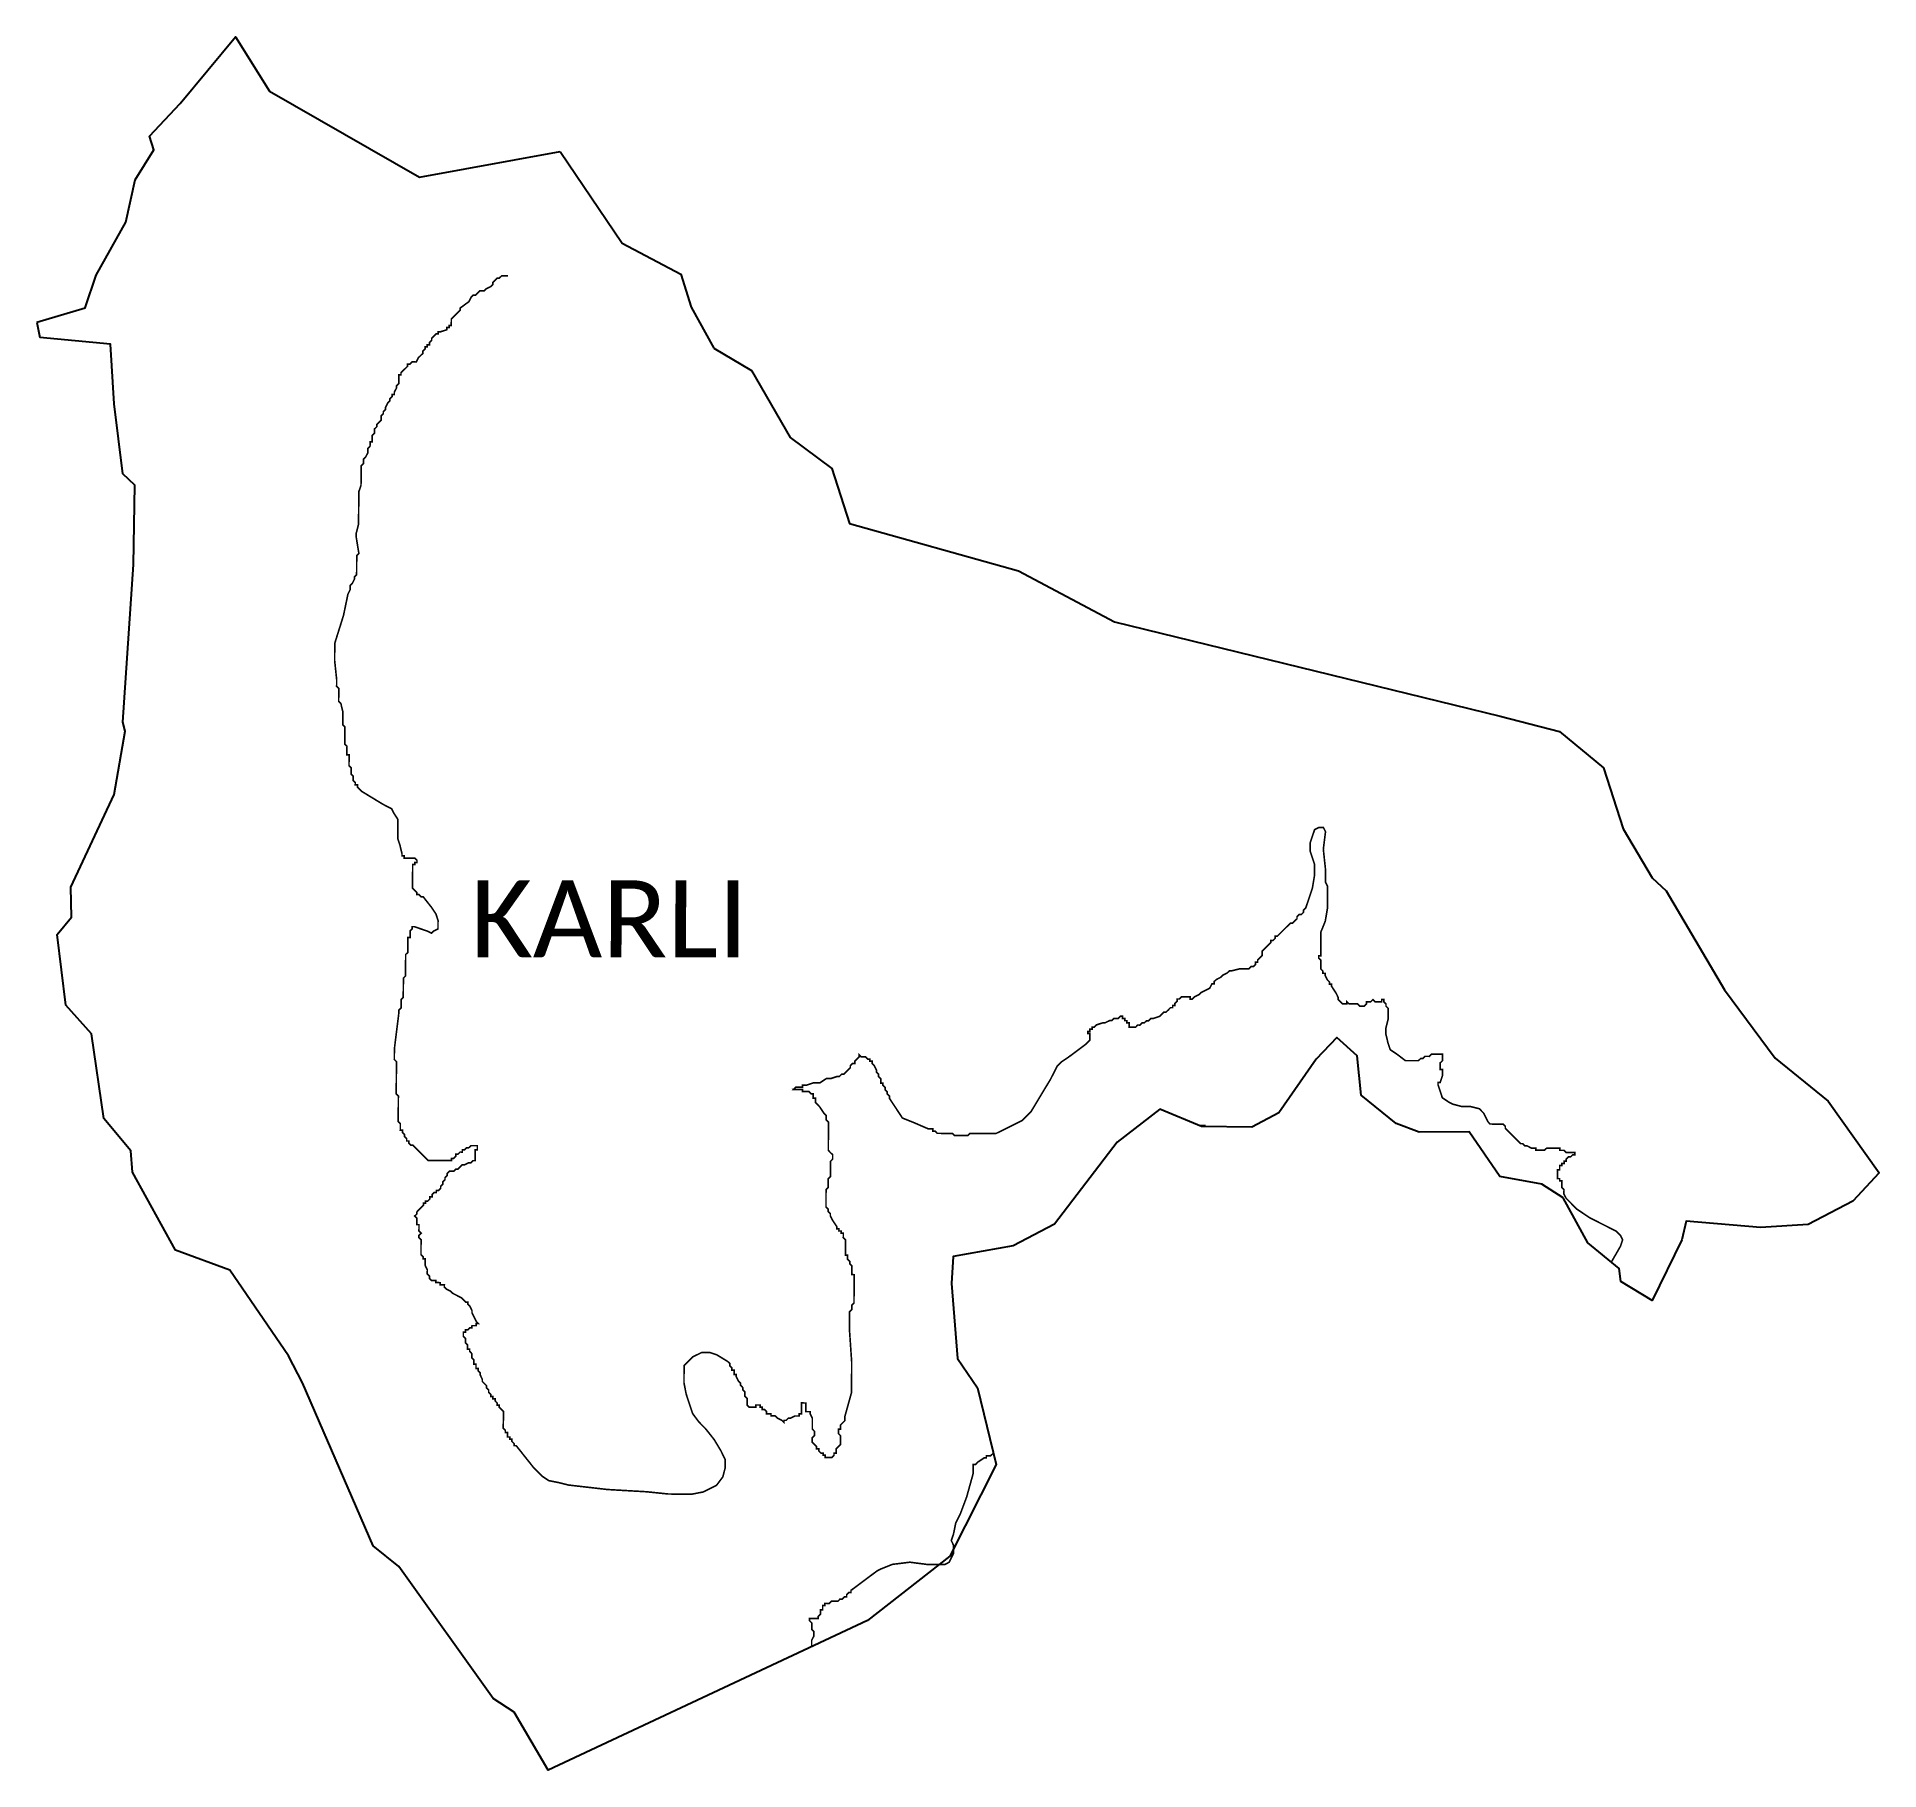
# Model space of a CAD drawing. Header units: metres. Extents: x 338605 to 342042, y 1767255 to 1770488.
import ezdxf

# ---------------------------------------------------------------- set-up
doc = ezdxf.new("R2010")
doc.units = ezdxf.units.M
doc.layers.add('ddddd', color=7, linetype='Continuous')
doc.layers.add('HAZARDS LINE', color=1, linetype='Continuous')
doc.styles.get("Standard").update_dxf_attribs({"font": 'simplex.shx'})

msp = doc.modelspace()

# ---------------------------------------------------------------- linework, layer by layer
at = {"color": 3, "true_color": 0x00ff00, "flags": 128}
for points in [[(338605.1, 1769955.4), (338610.7, 1769927.1)], [(339868.1, 1769907.5), (339938.2, 1769865.9)]]:
    msp.add_lwpolyline(points, dxfattribs=at)
at = {"layer": 'ddddd', "color": 3, "true_color": 0x00ff00}
for points in [[(338605.2, 1769955.5, 0), (338695.2, 1769982.5, 0), (338715.7, 1770043.2, 0), (338771.3, 1770142.5, 0), (338788.6, 1770221.4, 0), (338823.2, 1770277.1, 0), (338815, 1770303, 0), (338872.3, 1770363.8, 0), (338975.9, 1770488, 0), (339039, 1770386.6, 0), (339319, 1770226.1, 0), (339581.5, 1770274.3, 0), (339581.5, 1770274.3, 0)], [(339581.5, 1770274.3, 0), (339697.2, 1770102.9, 0), (339806.5, 1770045.5, 0), (339825.9, 1769983.8, 0), (339868.1, 1769907.5, 0)], [(339938.2, 1769865.9, 0), (340010.5, 1769740.6, 0), (340088.2, 1769682.8, 0), (340121.5, 1769579.9, 0), (340436.6, 1769492, 0), (340615.4, 1769396.7, 0), (341335.2, 1769220.7, 0), (341445.9, 1769192.4, 0), (341528.2, 1769124.3, 0), (341565, 1769010.4, 0), (341619.1, 1768919.4, 0), (341645, 1768894.8, 0), (341754, 1768710.2, 0), (341848.1, 1768583, 0), (341946.9, 1768502.4, 0), (342042.3, 1768368.8, 0), (341993.2, 1768315.8, 0), (341910, 1768272.3, 0), (341820.8, 1768267.2, 0), (341682.4, 1768278.6, 0), (341674.2, 1768244.2, 0), (341618.6, 1768130.7, 0), (341560.6, 1768166, 0), (341557.5, 1768190.2, 0), (341498.5, 1768238.6, 0), (341452.7, 1768322.4, 0), (341413.1, 1768347.7, 0), (341334.9, 1768361.9, 0), (341277.4, 1768445.6, 0), (341183.9, 1768444.5, 0), (341141, 1768460.8, 0), (341076.2, 1768514, 0), (341068.5, 1768587.1, 0), (341030.6, 1768621.3, 0), (340992.2, 1768581, 0), (340922.3, 1768480.9, 0), (340871.8, 1768454.4, 0), (340778.1, 1768455.5, 0), (340700.2, 1768487.7, 0), (340620.5, 1768426.4, 0), (340503.7, 1768272.9, 0), (340426.9, 1768232.7, 0), (340314.4, 1768212.8, 0), (340311.5, 1768162.3, 0), (340322.5, 1768022.9, 0), (340359.8, 1767967.9, 0), (340395.1, 1767824.7, 0), (340308.2, 1767653.9, 0), (340154.8, 1767533.8, 0), (339559.3, 1767254.7, 0), (339495.9, 1767363, 0), (339456.5, 1767388.6, 0), (339280.7, 1767634.3, 0), (339232.5, 1767673, 0), (339100.7, 1767977, 0), (339074.9, 1768027.5, 0), (338965.3, 1768187.1, 0), (338863.9, 1768224.6, 0), (338783.5, 1768370.3, 0), (338780.7, 1768410, 0), (338729.9, 1768470.6, 0), (338707, 1768628, 0), (338659.3, 1768681.9, 0), (338643, 1768813.6, 0), (338669.5, 1768845.6, 0), (338668.3, 1768902.1, 0), (338749.5, 1769074.5, 0), (338769.8, 1769192.9, 0), (338765.3, 1769209.5, 0), (338785.4, 1769503.6, 0), (338788.1, 1769651.7, 0), (338765.8, 1769673, 0), (338749.5, 1769803.7, 0), (338742.6, 1769915, 0), (338610.7, 1769927.1, 0)]]:
    msp.add_polyline3d(points, dxfattribs=at)
at = {"layer": 'HAZARDS LINE', "lineweight": 18, "const_width": 3}
for points in [[(341542.6, 1768202.4), (341559.6, 1768231.8), (341563.7, 1768244), (341559.6, 1768252.1), (341551.5, 1768260.3), (341527.2, 1768272.5), (341502.9, 1768284.8), (341478.5, 1768301.1), (341458.3, 1768321.5), (341454.2, 1768329.6), (341454.3, 1768337.7), (341450.2, 1768341.8), (341450.2, 1768345.9), (341450.2, 1768349.9), (341450.3, 1768354), (341446.2, 1768354), (341446.2, 1768358.1), (341442.1, 1768358.1), (341442.2, 1768362.2), (341442.2, 1768366.2), (341442.2, 1768370.3), (341442.2, 1768374.3), (341446.2, 1768374.3), (341446.3, 1768378.4), (341446.3, 1768382.5), (341450.3, 1768382.4), (341450.3, 1768386.5), (341454.4, 1768386.5), (341454.4, 1768390.6), (341458.5, 1768390.5), (341458.5, 1768394.6), (341462.6, 1768398.7), (341466.6, 1768398.6), (341470.7, 1768402.7), (341474.8, 1768402.7), (341474.8, 1768406.7), (341470.7, 1768406.8), (341462.6, 1768406.8), (341458.5, 1768406.8), (341454.5, 1768410.9), (341450.4, 1768410.9), (341446.4, 1768410.9), (341446.4, 1768414.9), (341442.3, 1768415), (341438.2, 1768415), (341434.2, 1768415), (341430.1, 1768415), (341426.1, 1768415), (341422, 1768415), (341417.9, 1768411), (341401.7, 1768411), (341401.7, 1768415.1), (341393.6, 1768415.1), (341385.5, 1768419.2), (341381.4, 1768419.2), (341377.3, 1768423.3), (341373.3, 1768423.3), (341369.2, 1768427.4), (341365.2, 1768431.4), (341361.1, 1768435.5), (341357.1, 1768439.6), (341349, 1768447.7), (341344.9, 1768451.8), (341344.9, 1768455.9), (341340.9, 1768459.9), (341316.5, 1768460), (341312.5, 1768464.1), (341308.4, 1768472.2), (341304.4, 1768480.3), (341296.3, 1768488.5), (341280.1, 1768492.6), (341263.8, 1768492.6), (341247.6, 1768496.8), (341239.5, 1768500.8), (341227.3, 1768509), (341219.3, 1768533.4), (341219.3, 1768537.5), (341223.3, 1768537.4), (341227.4, 1768549.6), (341227.5, 1768561.8), (341223.4, 1768561.8), (341223.4, 1768574), (341227.5, 1768578), (341227.6, 1768590.2), (341207.2, 1768590.3), (341203.2, 1768586.2), (341195.1, 1768586.3), (341191, 1768582.2), (341186.9, 1768582.2), (341182.8, 1768578.2), (341158.5, 1768578.2), (341142.3, 1768590.5), (341130.1, 1768598.6), (341126.1, 1768610.8), (341122.1, 1768627.1), (341122.1, 1768639.3), (341126.2, 1768655.5), (341126.3, 1768675.8), (341122.2, 1768679.9), (341122.2, 1768684), (341118.2, 1768688), (341118.2, 1768692.1), (341114.1, 1768692.1), (341114.1, 1768688), (341101.9, 1768688.1), (341097.9, 1768692.2), (341093.8, 1768688.1), (341085.7, 1768688.1), (341085.7, 1768684.1), (341081.6, 1768680), (341073.5, 1768680), (341069.4, 1768684.1), (341053.2, 1768684.2), (341049.1, 1768688.2), (341049.1, 1768684.2), (341041, 1768684.2), (341037, 1768688.3), (341032.9, 1768692.3), (341032.9, 1768696.4), (341028.9, 1768704.5), (341020.8, 1768716.7), (341020.8, 1768720.8), (341016.7, 1768720.8), (341016.8, 1768724.9), (341012.7, 1768729), (341008.7, 1768737.1), (341008.7, 1768741.1), (341004.6, 1768741.2), (341004.6, 1768745.2), (341000.6, 1768749.3), (341000.6, 1768765.5), (340996.6, 1768769.6), (340996.6, 1768773.7), (341000.6, 1768773.7), (341000.8, 1768818.3), (341009, 1768838.6), (341013.1, 1768863), (341013.2, 1768903.6), (341009.2, 1768911.7), (341009.2, 1768936.1), (341005.3, 1768972.7), (341009.4, 1769005.2), (341005.4, 1769013.3), (340997.3, 1769013.3), (340989.1, 1769009.3), (340985, 1768997.1), (340980.9, 1768984.9), (340980.9, 1768968.7), (340988.9, 1768944.3), (340988.9, 1768924), (340984.8, 1768899.6), (340972.5, 1768863.1), (340968.4, 1768859.1), (340968.4, 1768855), (340964.3, 1768850.9), (340960.3, 1768851), (340956.2, 1768846.9), (340956.2, 1768842.8), (340952.1, 1768838.8), (340948, 1768834.7), (340944, 1768834.8), (340939.9, 1768830.7), (340935.8, 1768826.7), (340931.7, 1768822.6), (340923.6, 1768814.5), (340919.5, 1768810.5), (340915.5, 1768810.5), (340915.5, 1768806.4), (340911.4, 1768802.4), (340907.3, 1768802.4), (340907.3, 1768798.3), (340903.2, 1768794.3), (340899.2, 1768790.2), (340895.1, 1768786.2), (340891, 1768782.1), (340891, 1768774), (340882.8, 1768765.9), (340882.8, 1768761.8), (340878.8, 1768761.8), (340878.8, 1768757.8), (340874.7, 1768753.7), (340870.6, 1768753.7), (340866.6, 1768749.7), (340850.3, 1768749.7), (340834.1, 1768745.7), (340830, 1768745.7), (340825.9, 1768741.7), (340817.8, 1768737.6), (340813.7, 1768733.6), (340805.6, 1768729.5), (340801.5, 1768725.5), (340801.5, 1768721.4), (340797.4, 1768721.4), (340793.3, 1768713.3), (340777.1, 1768705.3), (340773, 1768701.2), (340764.9, 1768697.2), (340760.8, 1768693.1), (340756.7, 1768693.1), (340756.8, 1768697.2), (340740.5, 1768697.2), (340736.4, 1768693.2), (340732.4, 1768693.2), (340732.4, 1768689.1), (340728.3, 1768685.1), (340728.3, 1768681), (340724.2, 1768681), (340724.2, 1768677), (340720.1, 1768677), (340716.1, 1768672.9), (340712, 1768668.9), (340707.9, 1768668.9), (340699.8, 1768660.8), (340687.6, 1768656.8), (340683.5, 1768656.8), (340679.5, 1768652.7), (340675.4, 1768652.7), (340671.3, 1768648.7), (340667.3, 1768648.7), (340663.2, 1768644.6), (340659.1, 1768644.7), (340655.1, 1768640.6), (340642.9, 1768640.6), (340642.9, 1768648.8), (340638.8, 1768648.8), (340638.8, 1768652.8), (340634.8, 1768652.9), (340634.8, 1768656.9), (340630.7, 1768656.9), (340630.7, 1768661), (340626.7, 1768661), (340622.6, 1768656.9), (340614.5, 1768657), (340610.4, 1768652.9), (340606.4, 1768652.9), (340598.2, 1768648.9), (340594.2, 1768648.9), (340582, 1768644.9), (340577.9, 1768640.8), (340573.8, 1768640.8), (340573.8, 1768636.8), (340569.8, 1768636.8), (340569.7, 1768632.7), (340565.7, 1768632.7), (340565.7, 1768628.7), (340569.7, 1768628.7), (340569.7, 1768616.5), (340561.6, 1768608.4), (340545.3, 1768596.2), (340529, 1768584.1), (340516.8, 1768576), (340508.6, 1768567.9), (340504.6, 1768559.8), (340496.4, 1768543.6), (340471.9, 1768503), (340459.7, 1768482.7), (340443.4, 1768466.5), (340419, 1768454.4), (340394.6, 1768442.3), (340345.8, 1768442.5), (340341.8, 1768438.4), (340317.4, 1768438.5), (340313.3, 1768442.5), (340284.9, 1768442.6), (340280.9, 1768446.7), (340276.8, 1768446.7), (340276.8, 1768450.8), (340268.7, 1768450.8), (340240.3, 1768463.1), (340220, 1768471.2), (340195.8, 1768507.9), (340195.8, 1768511.9), (340191.7, 1768516), (340191.7, 1768520.1), (340187.7, 1768524.1), (340187.7, 1768528.2), (340183.6, 1768532.3), (340183.7, 1768536.3), (340179.6, 1768536.4), (340179.6, 1768544.5), (340175.6, 1768548.5), (340175.6, 1768552.6), (340171.5, 1768556.7), (340171.5, 1768560.7), (340167.5, 1768568.9), (340163.5, 1768573), (340163.5, 1768577), (340159.4, 1768577), (340159.4, 1768581.1), (340155.4, 1768581.1), (340151.3, 1768585.2), (340143.2, 1768585.2), (340139.1, 1768589.3), (340139.1, 1768585.2), (340135, 1768581.2), (340131, 1768577.1), (340131, 1768573), (340126.9, 1768573.1), (340122.8, 1768569), (340122.8, 1768564.9), (340118.7, 1768560.9), (340114.7, 1768556.8), (340110.6, 1768552.8), (340106.5, 1768552.8), (340102.5, 1768548.8), (340098.4, 1768548.8), (340086.2, 1768544.7), (340078.1, 1768544.8), (340065.9, 1768536.7), (340053.7, 1768536.7), (340041.5, 1768532.7), (340033.4, 1768532.7), (340033.4, 1768528.6), (340021.2, 1768528.7), (340017.1, 1768524.6), (340033.4, 1768524.6), (340033.3, 1768520.5), (340045.5, 1768520.5), (340049.6, 1768516.4), (340053.6, 1768516.4), (340053.6, 1768508.3), (340057.7, 1768508.3), (340057.7, 1768500.1), (340061.7, 1768496.1), (340065.7, 1768492), (340073.8, 1768479.8), (340077.9, 1768475.7), (340077.9, 1768467.6), (340081.9, 1768463.5), (340081.8, 1768410.7), (340085.8, 1768406.6), (340089.9, 1768402.6), (340089.8, 1768394.4), (340085.8, 1768390.4), (340085.7, 1768362), (340081.6, 1768357.9), (340081.6, 1768341.7), (340077.5, 1768337.6), (340077.4, 1768305.1), (340081.5, 1768301), (340081.4, 1768297), (340085.5, 1768292.9), (340085.5, 1768288.8), (340089.5, 1768280.7), (340097.6, 1768268.5), (340097.6, 1768264.4), (340101.7, 1768264.4), (340101.6, 1768260.4), (340105.7, 1768260.4), (340105.7, 1768256.3), (340109.8, 1768256.3), (340109.7, 1768248.2), (340113.8, 1768244.1), (340113.7, 1768215.6), (340117.8, 1768215.6), (340117.7, 1768207.5), (340121.8, 1768203.4), (340121.8, 1768199.4), (340125.8, 1768195.3), (340125.8, 1768179.1), (340129.8, 1768179), (340129.7, 1768126.2), (340125.6, 1768122.2), (340125.6, 1768114.1), (340121.5, 1768110), (340121.4, 1768073.5), (340125.3, 1768016.6), (340125.2, 1767959.7), (340112.8, 1767915.1), (340112.8, 1767906.9), (340104.7, 1767898.8), (340104.6, 1767890.7), (340100.6, 1767890.7), (340100.6, 1767882.6), (340104.6, 1767878.5), (340104.6, 1767862.3), (340100.5, 1767858.2), (340096.4, 1767854.2), (340096.4, 1767846.1), (340092.3, 1767846.1), (340092.3, 1767842), (340088.3, 1767838), (340076.1, 1767838), (340076.1, 1767842.1), (340072, 1767842.1), (340072, 1767846.1), (340068, 1767846.1), (340063.9, 1767850.2), (340063.9, 1767854.3), (340059.9, 1767854.3), (340059.9, 1767858.4), (340051.8, 1767866.5), (340051.8, 1767874.6), (340055.9, 1767878.7), (340055.9, 1767886.8), (340051.9, 1767890.9), (340051.9, 1767911.2), (340047.9, 1767919.3), (340047.9, 1767923.4), (340039.8, 1767923.4), (340039.8, 1767939.6), (340031.7, 1767939.7), (340031.6, 1767919.4), (340027.6, 1767919.4), (340027.6, 1767915.3), (340019.4, 1767915.3), (340011.3, 1767911.3), (340007.2, 1767911.3), (340003.2, 1767907.3), (339999.1, 1767907.3), (339999.1, 1767903.2), (339995, 1767907.3), (339986.9, 1767911.4), (339982.9, 1767915.4), (339974.8, 1767915.5), (339974.8, 1767919.5), (339966.6, 1767919.5), (339966.7, 1767923.6), (339962.6, 1767927.7), (339958.5, 1767927.7), (339958.6, 1767931.8), (339954.5, 1767931.8), (339954.5, 1767935.8), (339946.4, 1767935.9), (339946.4, 1767931.8), (339934.2, 1767931.8), (339930.1, 1767935.9), (339930.2, 1767948.1), (339926.1, 1767952.2), (339926.2, 1767960.3), (339922.1, 1767964.4), (339922.1, 1767968.4), (339918.1, 1767972.5), (339918.1, 1767976.6), (339914, 1767980.6), (339910, 1767988.8), (339910, 1767992.8), (339905.9, 1767992.8), (339906, 1768001), (339901.9, 1768001), (339901.9, 1768005), (339897.9, 1768009.1), (339897.9, 1768013.2), (339893.8, 1768017.2), (339873.6, 1768029.5), (339861.4, 1768033.6), (339845.1, 1768033.6), (339828.9, 1768025.6), (339812.6, 1768009.3), (339812.5, 1767976.9), (339816.5, 1767956.5), (339824.5, 1767932.1), (339828.6, 1767919.9), (339840.7, 1767903.7), (339852.9, 1767891.4), (339869, 1767871.1), (339881.2, 1767850.7), (339889.2, 1767834.5), (339889.2, 1767818.2), (339885.1, 1767802), (339872.9, 1767785.8), (339848.5, 1767773.7), (339828.1, 1767769.7), (339783.5, 1767769.8), (339742.9, 1767774), (339669.8, 1767778.2), (339596.7, 1767786.6), (339580.5, 1767790.7), (339560.2, 1767794.8), (339548, 1767802.9), (339531.8, 1767819.2), (339499.4, 1767860), (339495.4, 1767860), (339495.4, 1767864), (339491.3, 1767868.1), (339491.3, 1767872.2), (339487.3, 1767872.2), (339487.3, 1767876.2), (339483.2, 1767876.2), (339483.3, 1767884.4), (339479.2, 1767884.4), (339479.2, 1767888.4), (339475.2, 1767892.5), (339475.8, 1767923.5), (339471.9, 1767927.6), (339467.9, 1767931.6), (339467.9, 1767935.6), (339463.9, 1767935.6), (339463.9, 1767939.6), (339460, 1767943.6), (339460, 1767947.6), (339456, 1767947.6), (339456, 1767951.6), (339452, 1767951.7), (339452.1, 1767955.7), (339448.1, 1767959.7), (339448.1, 1767963.7), (339444.1, 1767967.7), (339444.2, 1767971.7), (339440.2, 1767975.7), (339436.2, 1767979.7), (339436.2, 1767983.7), (339432.3, 1767991.8), (339432.3, 1767995.8), (339428.3, 1767999.8), (339428.4, 1768003.8), (339424.4, 1768003.8), (339424.4, 1768011.8), (339420.4, 1768011.8), (339420.5, 1768019.8), (339416.5, 1768023.8), (339416.5, 1768031.8), (339412.6, 1768035.9), (339412.6, 1768039.9), (339408.6, 1768039.9), (339408.7, 1768047.9), (339404.7, 1768051.9), (339404.7, 1768059.9), (339400.8, 1768063.9), (339400.8, 1768071.9), (339404.8, 1768071.9), (339404.8, 1768075.9), (339408.8, 1768075.9), (339412.8, 1768079.8), (339416.8, 1768079.8), (339416.9, 1768083.8), (339424.9, 1768083.8), (339424.9, 1768087.8), (339428.9, 1768087.7), (339424.9, 1768091.8), (339421, 1768099.8), (339417, 1768107.8), (339417, 1768111.8), (339413.1, 1768119.8), (339409.1, 1768123.8), (339409.1, 1768127.8), (339405.1, 1768127.9), (339401.2, 1768131.9), (339397.2, 1768135.9), (339381.3, 1768144), (339377.3, 1768148), (339369.3, 1768152.1), (339365.3, 1768156.1), (339365.4, 1768160.1), (339357.4, 1768160.1), (339357.4, 1768164.1), (339349.4, 1768164.2), (339349.4, 1768168.2), (339341.4, 1768168.2), (339337.5, 1768172.2), (339337.5, 1768176.2), (339333.5, 1768180.3), (339333.6, 1768188.3), (339329.6, 1768196.3), (339329.7, 1768208.3), (339325.7, 1768208.3), (339325.7, 1768212.3), (339321.8, 1768216.3), (339321.9, 1768244.3), (339318, 1768248.3), (339318, 1768252.3), (339322, 1768256.3), (339318, 1768260.3), (339318.1, 1768272.3), (339314.1, 1768272.3), (339314.2, 1768284.3), (339310.2, 1768288.4), (339314.2, 1768292.3), (339314.3, 1768296.3), (339318.3, 1768300.3), (339322.3, 1768304.3), (339326.3, 1768308.2), (339326.3, 1768312.2), (339330.3, 1768312.2), (339330.4, 1768316.2), (339334.4, 1768316.2), (339338.4, 1768320.2), (339338.4, 1768324.2), (339342.4, 1768324.1), (339342.4, 1768328.1), (339346.4, 1768332.1), (339350.4, 1768332.1), (339350.5, 1768336.1), (339354.5, 1768336.1), (339358.5, 1768340), (339358.5, 1768344), (339362.5, 1768348), (339362.6, 1768352), (339366.6, 1768356), (339366.6, 1768360), (339370.6, 1768363.9), (339370.7, 1768367.9), (339374.7, 1768371.9), (339382.7, 1768371.9), (339386.7, 1768375.8), (339390.7, 1768375.8), (339394.7, 1768379.8), (339398.7, 1768383.8), (339402.7, 1768383.7), (339410.7, 1768387.7), (339414.7, 1768387.7), (339418.8, 1768391.6), (339422.8, 1768391.6), (339422.9, 1768411.6), (339426.9, 1768411.6), (339426.9, 1768419.6), (339414.9, 1768419.6), (339410.9, 1768415.7), (339406.9, 1768415.7), (339402.9, 1768411.7), (339398.9, 1768411.7), (339398.9, 1768407.7), (339394.9, 1768407.8), (339390.9, 1768403.8), (339386.9, 1768403.8), (339386.8, 1768399.8), (339382.8, 1768395.8), (339378.8, 1768395.9), (339378.8, 1768391.9), (339334.8, 1768392.1), (339330.9, 1768396.2), (339322.9, 1768404.2), (339318.9, 1768408.2), (339311, 1768416.3), (339307, 1768420.3), (339303, 1768420.3), (339299.1, 1768424.3), (339299.1, 1768428.3), (339295.1, 1768428.4), (339295.1, 1768432.4), (339291.1, 1768436.4), (339291.2, 1768440.4), (339287.2, 1768444.4), (339287.2, 1768448.4), (339283.2, 1768448.4), (339283.3, 1768460.4), (339279.3, 1768464.5), (339279.6, 1768512.4), (339275.6, 1768516.4), (339276, 1768576.4), (339272, 1768580.4), (339272.2, 1768600.4), (339280.6, 1768668.3), (339280.6, 1768672.3), (339284.6, 1768676.3), (339284.7, 1768692.3), (339288.7, 1768696.3), (339289, 1768732.2), (339293, 1768736.2), (339293.2, 1768776.2), (339297.3, 1768780.2), (339297.4, 1768808.2), (339301.4, 1768808.1), (339301.5, 1768820.1), (339305.5, 1768824.1), (339305.5, 1768828.1), (339309.5, 1768828.1), (339333.5, 1768819.9), (339341.4, 1768815.9), (339345.5, 1768819.9), (339353.5, 1768823.8), (339353.6, 1768839.8), (339349.7, 1768851.8), (339341.7, 1768863.8), (339325.9, 1768883.9), (339321.9, 1768884), (339317.9, 1768888), (339313.9, 1768888), (339313.9, 1768892), (339306, 1768900.1), (339306.3, 1768944), (339310.3, 1768944), (339310.3, 1768948), (339314.3, 1768948), (339314.3, 1768952), (339310.3, 1768956), (339290.3, 1768956.1), (339290.4, 1768960.1), (339286.4, 1768960.1), (339286.4, 1768964.1), (339282.5, 1768980.2), (339278.6, 1768992.2), (339278.8, 1769028.1), (339270.9, 1769040.2), (339266.9, 1769048.2), (339251, 1769056.3), (339211.2, 1769080.5), (339207.2, 1769084.6), (339203.2, 1769088.6), (339203.2, 1769092.6), (339199.2, 1769092.6), (339199.3, 1769096.6), (339195.3, 1769100.6), (339195.4, 1769108.6), (339191.4, 1769112.6), (339191.5, 1769124.6), (339187.5, 1769128.7), (339187.6, 1769148.6), (339183.6, 1769148.7), (339183.7, 1769164.7), (339179.7, 1769168.7), (339179.9, 1769200.7), (339176, 1769204.7), (339176.1, 1769228.7), (339172.2, 1769244.7), (339168.2, 1769248.7), (339168.4, 1769272.7), (339164.4, 1769276.7), (339164.5, 1769288.7), (339160.7, 1769324.7), (339160.9, 1769356.7), (339177.2, 1769408.6), (339185.5, 1769448.5), (339189.5, 1769456.5), (339189.6, 1769464.5), (339193.6, 1769468.4), (339197.6, 1769476.4), (339197.6, 1769480.4), (339201.7, 1769484.4), (339201.9, 1769520.4), (339205.9, 1769524.3), (339201.1, 1769553.8), (339201.1, 1769562.6), (339205.3, 1769578.7), (339205.8, 1769639.5), (339209.9, 1769651.6), (339210.2, 1769688), (339214.3, 1769692), (339214.4, 1769700.1), (339218.5, 1769704.1), (339222.6, 1769712.2), (339222.7, 1769720.3), (339226.7, 1769724.3), (339226.8, 1769732.4), (339230.8, 1769732.4), (339230.9, 1769744.5), (339235, 1769748.5), (339235.1, 1769756.6), (339239.2, 1769760.6), (339239.2, 1769764.7), (339243.3, 1769768.7), (339247.4, 1769772.7), (339247.4, 1769780.8), (339251.5, 1769784.8), (339251.5, 1769788.9), (339255.6, 1769792.9), (339255.7, 1769796.9), (339259.8, 1769805), (339263.9, 1769809), (339263.9, 1769813.1), (339268, 1769817.1), (339268, 1769821.1), (339272, 1769821.1), (339272.1, 1769825.1), (339276.2, 1769833.2), (339276.2, 1769837.3), (339280.3, 1769841.3), (339280.4, 1769857.5), (339284.5, 1769857.4), (339284.5, 1769861.5), (339292.7, 1769869.5), (339296.8, 1769873.5), (339296.8, 1769877.6), (339300.8, 1769877.5), (339304.9, 1769881.6), (339313, 1769881.5), (339317.1, 1769889.6), (339321.2, 1769893.6), (339325.3, 1769897.6), (339325.3, 1769901.6), (339329.4, 1769905.6), (339329.4, 1769909.7), (339333.5, 1769909.7), (339333.5, 1769913.7), (339337.6, 1769913.7), (339337.6, 1769917.7), (339341.7, 1769921.7), (339341.7, 1769925.8), (339345.8, 1769929.8), (339349.9, 1769933.8), (339353.9, 1769933.8), (339354, 1769937.8), (339358, 1769937.8), (339370.2, 1769941.7), (339370.2, 1769945.8), (339374.3, 1769945.8), (339374.3, 1769949.8), (339378.3, 1769949.8), (339378.4, 1769961.9), (339382.5, 1769965.9), (339386.6, 1769970), (339394.8, 1769978), (339394.8, 1769982), (339411.1, 1769994), (339415.2, 1770002.1), (339419.3, 1770006.1), (339423.3, 1770006.1), (339427.4, 1770010.1), (339431.5, 1770014.1), (339439.6, 1770014.1), (339443.7, 1770018.1), (339451.8, 1770022), (339455.9, 1770026.1), (339455.9, 1770030.1), (339460, 1770034.1), (339464.1, 1770038.1), (339468.1, 1770038.1), (339472.2, 1770042.1), (339484.3, 1770042)], [(340773.3, 1768457.5), (340776.4, 1768457.5), (340780.4, 1768457.5), (340784.5, 1768457.5), (340784.5, 1768455.4)], [(340050.7, 1767485), (340050.7, 1767492.8), (340050.7, 1767496.9), (340054.8, 1767505), (340054.8, 1767509), (340054.8, 1767513.1), (340050.8, 1767517.2), (340050.8, 1767525.3), (340050.8, 1767529.4), (340046.8, 1767533.4), (340046.8, 1767537.5), (340050.8, 1767537.5), (340054.9, 1767537.5), (340059, 1767537.5), (340063, 1767537.5), (340063, 1767541.5), (340067.1, 1767545.6), (340067.1, 1767549.6), (340067.1, 1767553.7), (340071.2, 1767553.7), (340071.2, 1767557.7), (340071.2, 1767561.8), (340075.3, 1767561.8), (340075.3, 1767565.9), (340079.4, 1767565.8), (340083.4, 1767565.8), (340087.5, 1767569.9), (340091.6, 1767569.9), (340095.6, 1767569.9), (340099.7, 1767569.8), (340103.7, 1767573.9), (340107.8, 1767573.9), (340111.9, 1767577.9), (340115.9, 1767577.9), (340116, 1767582), (340120, 1767586), (340124.1, 1767586), (340124.1, 1767590.1), (340156.7, 1767614.4), (340172.9, 1767626.5), (340181.1, 1767630.5), (340201.4, 1767638.6), (340233.9, 1767642.6), (340266.4, 1767638.4), (340290.7, 1767638.4), (340298.9, 1767638.3), (340307, 1767642.4), (340311.1, 1767650.5), (340315.2, 1767658.6), (340315.2, 1767674.8), (340311.2, 1767683), (340315.3, 1767695.1), (340319.4, 1767715.4), (340327.6, 1767731.7), (340339.8, 1767764.1), (340352.2, 1767808.8), (340352.2, 1767816.9), (340352.2, 1767821), (340352.2, 1767825), (340356.3, 1767825), (340360.3, 1767829.1), (340372.5, 1767837.2), (340376.6, 1767837.1), (340376.6, 1767841.2), (340380.7, 1767841.2), (340384.7, 1767841.2), (340388.8, 1767845.2), (340389.8, 1767846.2)]]:
    msp.add_lwpolyline(points, dxfattribs=at)
msp.add_lwpolyline([(340013, 1768524.6), (340017.1, 1768524.6)], close=True, dxfattribs=at)

# ---------------------------------------------------------------- texts
at = {"layer": 'ddddd', "insert": (339414, 1768914.8), "char_height": 143.7, "attachment_point": 1, "rotation": 359.9793}
msp.add_mtext_dynamic_manual_height_columns('{\\fCalibri|b0|i0|c0|p34;KARLI}', width=1418, gutter_width=718.5, heights=[0], dxfattribs=at)

doc.saveas('drawing.dxf')
